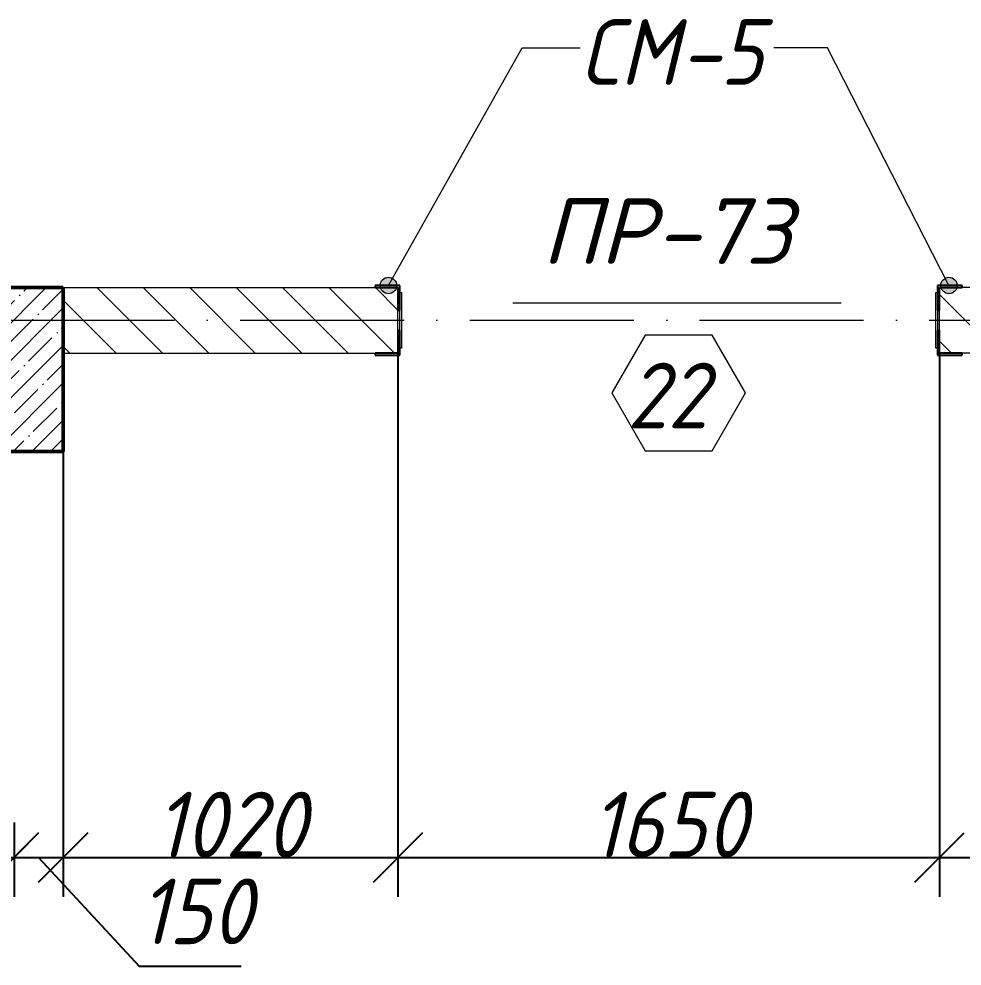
# Model space of a CAD drawing. Header units: millimetres. Extents: x -6064 to 178764, y -5836 to 29924.
# Drawn here: x 56775 to 59649, y 5833 to 8718 of the extents above; entities that cross this region are included whole.
import ezdxf

# ---------------------------------------------------------------- set-up
doc = ezdxf.new("R2010")
doc.units = ezdxf.units.MM
doc.linetypes.add('50_200_ШТРИХ_1Т_ш5_п1_п1_', pattern=[700, 500, -100, 0, -100])
doc.layers.add('A-ANNO-DIMS', color=7, linetype='Continuous')
for name, color, linetype, lineweight in [('A-DOOR-IDEN', 7, 'Continuous', 9), ('A-GENM', 7, 'Continuous', 9), ('A-GENM-1', 7, 'Continuous', 25), ('A-GENM-IDEN', 7, 'Continuous', 9), ('S-COLS', 7, 'Continuous', 9), ('S-COLS-1', 7, 'Continuous', 5), ('S-COLS-2', 7, 'Continuous', 50), ('Оси-1', 7, '50_200_ШТРИХ_1Т_ш5_п1_п1_', 9)]:
    doc.layers.add(name, color=color, linetype=linetype, lineweight=lineweight)
doc.layers.add('A-WALL-FNSH-2', color=7, linetype='Continuous', lineweight=13, true_color=0xce0000)
doc.layers.add('A-WALL-PATT-2', color=7, linetype='Continuous', lineweight=5, true_color=0xce0000)
doc.styles.add('ISOCPEUR_I_2', font='isocpeui.ttf', dxfattribs={"width": 0.9, "height": 200})
doc.styles.add('ISOCPEUR_I_4', font='isocpeui.ttf', dxfattribs={"height": 200})
doc.dimstyles.new('ISO-2_0_0_9К_СРЕДНИЙ', dxfattribs={"dimscale": 304.8, "dimtxt": 199.196235, "dimasz": 0.492126, "dimexe": 0.393701, "dimexo": 0, "dimgap": 0, "dimtad": 1, "dimdec": 0, "dimzin": 0, "dimdsep": 46, "dimtxsty": 'ISOCPEUR_I_2', "dimblk1": 'OBLIQUE', "dimblk2": 'OBLIQUE', "dimsah": 1, "dimcen": 0.09, "dimdle": 0.393701, "dimazin": 0, "dimtfac": 1, "dimtdec": 4, "dimtix": 1, "dimtmove": 1, "dimatfit": 3, "dimfxl": 1, "dimtvp": 1, "dimtolj": 1, "dimtzin": 0, "dimarcsym": 2})
doc.dimstyles.new('ISO-2_0_0_9К_СРЕДНИЙ_2', dxfattribs={"dimscale": 304.8, "dimtxt": 199.196235, "dimasz": 0.492126, "dimexe": 0.393701, "dimexo": 0, "dimgap": 0, "dimtad": 1, "dimdec": 0, "dimzin": 0, "dimdsep": 46, "dimtxsty": 'ISOCPEUR_I_2', "dimblk1": 'OBLIQUE', "dimblk2": 'OBLIQUE', "dimsah": 1, "dimcen": 0.09, "dimdle": 0.393701, "dimazin": 0, "dimtfac": 1, "dimtdec": 4, "dimtix": 1, "dimtmove": 0, "dimatfit": 3, "dimfxl": 1, "dimtvp": 1, "dimtolj": 1, "dimtzin": 0, "dimarcsym": 2})

# ---------------------------------------------------------------- blocks, each defined once
blk = doc.blocks.new('Колонна_Несущая_Прямоугольное сечение - 500х500-V18-АР1_1_Кладочный план 2 этажа')
at = {"layer": 'S-COLS-1'}
h = blk.add_hatch(dxfattribs=at)
h.set_pattern_fill('FP_28', color=256, style=0, pattern_type=2)
h.set_pattern_definition([(45, (-56660, -7650), (-57.02463, 57.02463), []), (45, (-56602.975, -7650), (-57.02463, 57.02463), [100.806, -20.161, 3.353, -16.808])])
h.paths.add_polyline_path([(-250, -250), (250, -250), (250, 250), (-250, 250)], flags=0)
at = {"layer": 'S-COLS-2'}
for p, q in [((250, 250), (-250, 250)), ((-250, 250), (-250, -250)), ((250, -250), (250, 250)), ((-250, -250), (250, -250))]:
    blk.add_line(p, q, dxfattribs=at)
blk = doc.blocks.new('Фахверк_СКБ_Уголок_Тип 2 - СМ-5_200х2480h-30007438-АР1_1_Кладочный план 2 этажа')
at = {"layer": 'A-GENM-1'}
for p, q in [((125, 156), (125, 81)), ((200, 156), (125, 156)), ((131, 81), (131, 150)), ((131, 150), (200, 150)), ((200, 150), (200, 156)), ((125, 81), (131, 81)), ((131, 19), (125, 19)), ((125, 19), (125, -56)), ((131, -50), (131, 19)), ((125, -56), (200, -56)), ((200, -50), (131, -50)), ((200, -56), (200, -50))]:
    blk.add_line(p, q, dxfattribs=at)
blk = doc.blocks.new('Стойка_Влож_Полоса боковая - Полоса-27101091-АР1_1_Кладочный план 2 этажа')
at = {"layer": 'A-GENM'}
for p, q in [((-5, 85), (0, 85)), ((-5, -85), (-5, 85)), ((0, 31), (0, -31)), ((0, -85), (-5, -85))]:
    blk.add_line(p, q, dxfattribs=at)
blk = doc.blocks.new('_Oblique')
at = {"color": 0, "linetype": 'ByBlock', "lineweight": -2}
blk.add_line((-0.5, -0.5), (0.5, 0.5), dxfattribs=at)
blk = doc.blocks.new('DIMBLOCK238-АР1_1_Кладочный план 2 этажа')
at = {"layer": 'A-ANNO-DIMS', "color": 0, "lineweight": -2, "transparency": 16777216}
for p, q in [((56560, 6269.9), (56560, 6043.9)), ((56760, 6269.9), (56760, 6043.9)), ((56660, 6163.9), (56285.1, 5833)), ((56440, 6163.9), (56880, 6163.9)), ((56285.1, 5833), (55902.8, 5833))]:
    blk.add_line(p, q, dxfattribs=at)
at = {"layer": 'Defpoints', "color": 0, "transparency": 16777216}
for p in [(56560, 6269.9), (56760, 6269.9), (56760, 6163.9)]:
    blk.add_point(p, dxfattribs=at)
at = {"layer": 'A-ANNO-DIMS', "color": 0, "lineweight": -2, "transparency": 16777216, "xscale": 150, "yscale": 150, "zscale": 150, "rotation": 180}
blk.add_blockref('_Oblique', (56560, 6163.9), dxfattribs=at)
at = {"layer": 'A-ANNO-DIMS', "color": 0, "lineweight": -2, "transparency": 16777216, "xscale": 150, "yscale": 150, "zscale": 150}
blk.add_blockref('_Oblique', (56760, 6163.9), dxfattribs=at)
at = {"layer": 'A-ANNO-DIMS', "color": 0, "transparency": 16777216, "insert": (55830.1, 6099.7), "char_height": 200, "width": 455.087, "attachment_point": 1, "line_spacing_factor": 1.149209, "style": 'ISOCPEUR_I_2'}
blk.add_mtext('\\A1;200', dxfattribs=at)
blk = doc.blocks.new('DIMBLOCK239-АР1_1_Кладочный план 2 этажа')
at = {"layer": 'A-ANNO-DIMS', "color": 0, "lineweight": -2, "transparency": 16777216}
for p, q in [((56910, 7400), (56910, 6043.9)), ((56760, 6269.9), (56760, 6043.9)), ((56640, 6163.9), (57030, 6163.9)), ((56835, 6163.9), (57141, 5833)), ((57141, 5833), (57452.7, 5833))]:
    blk.add_line(p, q, dxfattribs=at)
at = {"layer": 'Defpoints', "color": 0, "transparency": 16777216}
for p in [(56910, 7400), (56760, 6269.9), (56910, 6163.9)]:
    blk.add_point(p, dxfattribs=at)
at = {"layer": 'A-ANNO-DIMS', "color": 0, "lineweight": -2, "transparency": 16777216, "xscale": 150, "yscale": 150, "zscale": 150, "rotation": 180}
blk.add_blockref('_Oblique', (56760, 6163.9), dxfattribs=at)
at = {"layer": 'A-ANNO-DIMS', "color": 0, "lineweight": -2, "transparency": 16777216, "xscale": 150, "yscale": 150, "zscale": 150}
blk.add_blockref('_Oblique', (56910, 6163.9), dxfattribs=at)
at = {"layer": 'A-ANNO-DIMS', "color": 0, "transparency": 16777216, "insert": (57141, 6099.7), "char_height": 200, "width": 409.118, "attachment_point": 1, "line_spacing_factor": 1.149209, "style": 'ISOCPEUR_I_2'}
blk.add_mtext('\\A1;150', dxfattribs=at)
blk = doc.blocks.new('DIMBLOCK240-АР1_1_Кладочный план 2 этажа')
at = {"layer": 'A-ANNO-DIMS', "color": 0, "lineweight": -2, "transparency": 16777216}
for p, q in [((57930, 7700), (57930, 6043.9)), ((56910, 7400), (56910, 6043.9)), ((56790, 6163.9), (58050, 6163.9))]:
    blk.add_line(p, q, dxfattribs=at)
at = {"layer": 'Defpoints', "color": 0, "transparency": 16777216}
for p in [(57930, 7700), (56910, 7400), (57930, 6163.9)]:
    blk.add_point(p, dxfattribs=at)
at = {"layer": 'A-ANNO-DIMS', "color": 0, "lineweight": -2, "transparency": 16777216, "xscale": 150, "yscale": 150, "zscale": 150, "rotation": 180}
blk.add_blockref('_Oblique', (56910, 6163.9), dxfattribs=at)
at = {"layer": 'A-ANNO-DIMS', "color": 0, "lineweight": -2, "transparency": 16777216, "xscale": 150, "yscale": 150, "zscale": 150}
blk.add_blockref('_Oblique', (57930, 6163.9), dxfattribs=at)
at = {"layer": 'A-ANNO-DIMS', "color": 0, "transparency": 16777216, "insert": (57420, 6263.9), "char_height": 200, "width": 560.814, "attachment_point": 5, "style": 'ISOCPEUR_I_2'}
blk.add_mtext('\\A1;1020', dxfattribs=at)
blk = doc.blocks.new('DIMBLOCK241-АР1_1_Кладочный план 2 этажа')
at = {"layer": 'A-ANNO-DIMS', "color": 0, "lineweight": -2, "transparency": 16777216}
for p, q in [((57930, 7700), (57930, 6043.9)), ((59580, 7700), (59580, 6043.9)), ((57810, 6163.9), (59700, 6163.9))]:
    blk.add_line(p, q, dxfattribs=at)
at = {"layer": 'Defpoints', "color": 0, "transparency": 16777216}
for p in [(57930, 7700), (59580, 7700), (59580, 6163.9)]:
    blk.add_point(p, dxfattribs=at)
at = {"layer": 'A-ANNO-DIMS', "color": 0, "lineweight": -2, "transparency": 16777216, "xscale": 150, "yscale": 150, "zscale": 150, "rotation": 180}
blk.add_blockref('_Oblique', (57930, 6163.9), dxfattribs=at)
at = {"layer": 'A-ANNO-DIMS', "color": 0, "lineweight": -2, "transparency": 16777216, "xscale": 150, "yscale": 150, "zscale": 150}
blk.add_blockref('_Oblique', (59580, 6163.9), dxfattribs=at)
at = {"layer": 'A-ANNO-DIMS', "color": 0, "transparency": 16777216, "insert": (58755, 6263.9), "char_height": 200, "width": 560.814, "attachment_point": 5, "style": 'ISOCPEUR_I_2'}
blk.add_mtext('\\A1;1650', dxfattribs=at)
blk = doc.blocks.new('AAR_СКБ_Марка_Двери_Перемычка и проем - Марка перемычки и проема-25306769-АР1_1_Кладочный план 2 этажа')
at = {"layer": 'A-DOOR-IDEN'}
for p, q in [((-5, 0), (5, 0)), ((-0.968, -0.984), (-1.986, -2.747)), ((1.067, -0.984), (-0.968, -0.984)), ((2.085, -2.747), (1.067, -0.984)), ((-1.986, -2.747), (-0.968, -4.509)), ((1.067, -4.509), (2.085, -2.747)), ((-0.968, -4.509), (1.067, -4.509))]:
    blk.add_line(p, q, dxfattribs=at)

msp = doc.modelspace()

# ---------------------------------------------------------------- hatches: boundary and pattern name
at = {"layer": 'A-GENM-IDEN'}
h = msp.add_hatch(color=256, dxfattribs=at)
edge = h.paths.add_edge_path(flags=0)
edge.add_arc((57901, 7906), 25, 0, 360)
h = msp.add_hatch(color=256, dxfattribs=at)
edge = h.paths.add_edge_path(flags=0)
edge.add_arc((59609, 7906), 25, 0, 360)
at = {"layer": 'A-WALL-PATT-2'}
h = msp.add_hatch(dxfattribs=at)
h.set_pattern_fill('FP_22', color=256, style=0, pattern_type=2)
h.set_pattern_definition([(135, (0, 0), (-70.71068, -70.71068), [])])
h.paths.add_polyline_path([(57930, 7700), (57930, 7900), (56910, 7900), (56910, 7700), (57861, 7700)], flags=0)
h.paths.add_polyline_path([(60910, 7700), (60910, 7900), (59580, 7900), (59580, 7700), (59658.8, 7700)], flags=0)

# ---------------------------------------------------------------- linework, layer by layer
at = {"layer": 'A-GENM-IDEN'}
for p, q in [((57901, 7906), (58308.3, 8629.6)), ((58308.3, 8629.6), (58485.7, 8629.6)), ((59238.6, 8629.6), (59075, 8629.6)), ((59609, 7906), (59238.6, 8629.6))]:
    msp.add_line(p, q, dxfattribs=at)
for centre in [(57901, 7906), (59609, 7906)]:
    msp.add_circle(centre, 25, dxfattribs=at)
at = {"layer": 'A-WALL-FNSH-2'}
for p, q in [((56910, 7900), (57861, 7900)), ((60910, 7900), (59649, 7900)), ((57930, 7769), (57930, 7831)), ((59580, 7769), (59580, 7831)), ((56910, 7700), (57861, 7700)), ((60910, 7700), (59649, 7700))]:
    msp.add_line(p, q, dxfattribs=at)
at = {"layer": 'Оси-1'}
msp.add_line((-4160, 7800), (125951.6, 7800), dxfattribs=at)

# ---------------------------------------------------------------- block references
at = {"layer": 'A-DOOR-IDEN', "xscale": 99.99999999999993, "yscale": 99.99999999999993, "zscale": 99.99999999999993}
msp.add_blockref('AAR_СКБ_Марка_Двери_Перемычка и проем - Марка перемычки и проема-25306769-АР1_1_Кладочный план 2 этажа', (58780.4, 7853.3), dxfattribs=at)
at = {"layer": 'A-GENM', "rotation": 180}
msp.add_blockref('Стойка_Влож_Полоса боковая - Полоса-27101091-АР1_1_Кладочный план 2 этажа', (57936, 7800), dxfattribs=at)
at = {"layer": 'A-GENM'}
msp.add_blockref('Стойка_Влож_Полоса боковая - Полоса-27101091-АР1_1_Кладочный план 2 этажа', (59574, 7800), dxfattribs=at)
at = {"layer": 'A-GENM-1', "rotation": 180}
msp.add_blockref('Фахверк_СКБ_Уголок_Тип 2 - СМ-5_200х2480h-30007438-АР1_1_Кладочный план 2 этажа', (58061, 7850), dxfattribs=at)
at = {"layer": 'A-GENM-1'}
msp.add_blockref('Фахверк_СКБ_Уголок_Тип 2 - СМ-5_200х2480h-30007438-АР1_1_Кладочный план 2 этажа', (59449, 7750), dxfattribs=at)
at = {"layer": 'S-COLS'}
msp.add_blockref('Колонна_Несущая_Прямоугольное сечение - 500х500-V18-АР1_1_Кладочный план 2 этажа', (56660, 7650), dxfattribs=at)

# ---------------------------------------------------------------- texts
at = {"layer": 'A-DOOR-IDEN', "insert": (58628.5, 7670.7), "char_height": 200, "width": 317.468, "attachment_point": 1, "style": 'ISOCPEUR_I_2'}
msp.add_mtext('22', dxfattribs=at)
at = {"layer": 'A-GENM-IDEN', "char_height": 200, "attachment_point": 1}
for s, insert, width, style in [('СМ', (58485.7, 8717.2), 367.975, 'ISOCPEUR_I_2'), ('СМ', (58485.7, 8717.2), 367.975, 'ISOCPEUR_I_2'), ('-5', (58789.3, 8717.2), 317.468, 'ISOCPEUR_I_2'), ('-5', (58789.3, 8717.2), 317.468, 'ISOCPEUR_I_2'), ('ПР', (58368.1, 8171.5), 416.877, 'ISOCPEUR_I_4'), ('-73', (58712, 8171.5), 529.114, 'ISOCPEUR_I_4')]:
    msp.add_mtext(s, dxfattribs=dict(at, insert=insert, width=width, style=style))

# ---------------------------------------------------------------- dimensions: what is measured, and where the dimension line sits
at = {"layer": 'A-ANNO-DIMS'}
for base, p1, p2, override, picture, middle in [((57930, 6163.9), (56910, 7400), (57930, 7700), {"dimpost": '<>', "dimfxl": 1063.202709}, 'DIMBLOCK240-АР1_1_Кладочный план 2 этажа', (57420, 6263.9)), ((59580, 6163.9), (57930, 7700), (59580, 7700), {"dimpost": '<>', "dimfxl": 1650}, 'DIMBLOCK241-АР1_1_Кладочный план 2 этажа', (58755, 6263.9))]:
    dim = msp.add_linear_dim(base=base, p1=p1, p2=p2, dimstyle='ISO-2_0_0_9К_СРЕДНИЙ_2', override=override, dxfattribs=at)
    dim.commit()
    dim.dimension.update_dxf_attribs({"geometry": picture, "text_midpoint": middle})
for base, p1, p2, override, picture, middle in [((56910, 6163.9), (56760, 6269.9), (56910, 7400), {"dimpost": '<>', "dimfxl": 1139.98435}, 'DIMBLOCK239-АР1_1_Кладочный план 2 этажа', (57141, 5833)), ((56760, 6163.9), (56560, 6269.9), (56760, 6269.9), {"dimpost": '<>', "dimfxl": 200}, 'DIMBLOCK238-АР1_1_Кладочный план 2 этажа', (56285.1, 5833))]:
    dim = msp.add_linear_dim(base=base, p1=p1, p2=p2, dimstyle='ISO-2_0_0_9К_СРЕДНИЙ', override=override, dxfattribs=at)
    dim.commit()
    dim.dimension.update_dxf_attribs({"geometry": picture, "text_midpoint": middle, "dimtype": 160})

doc.saveas('drawing.dxf')
